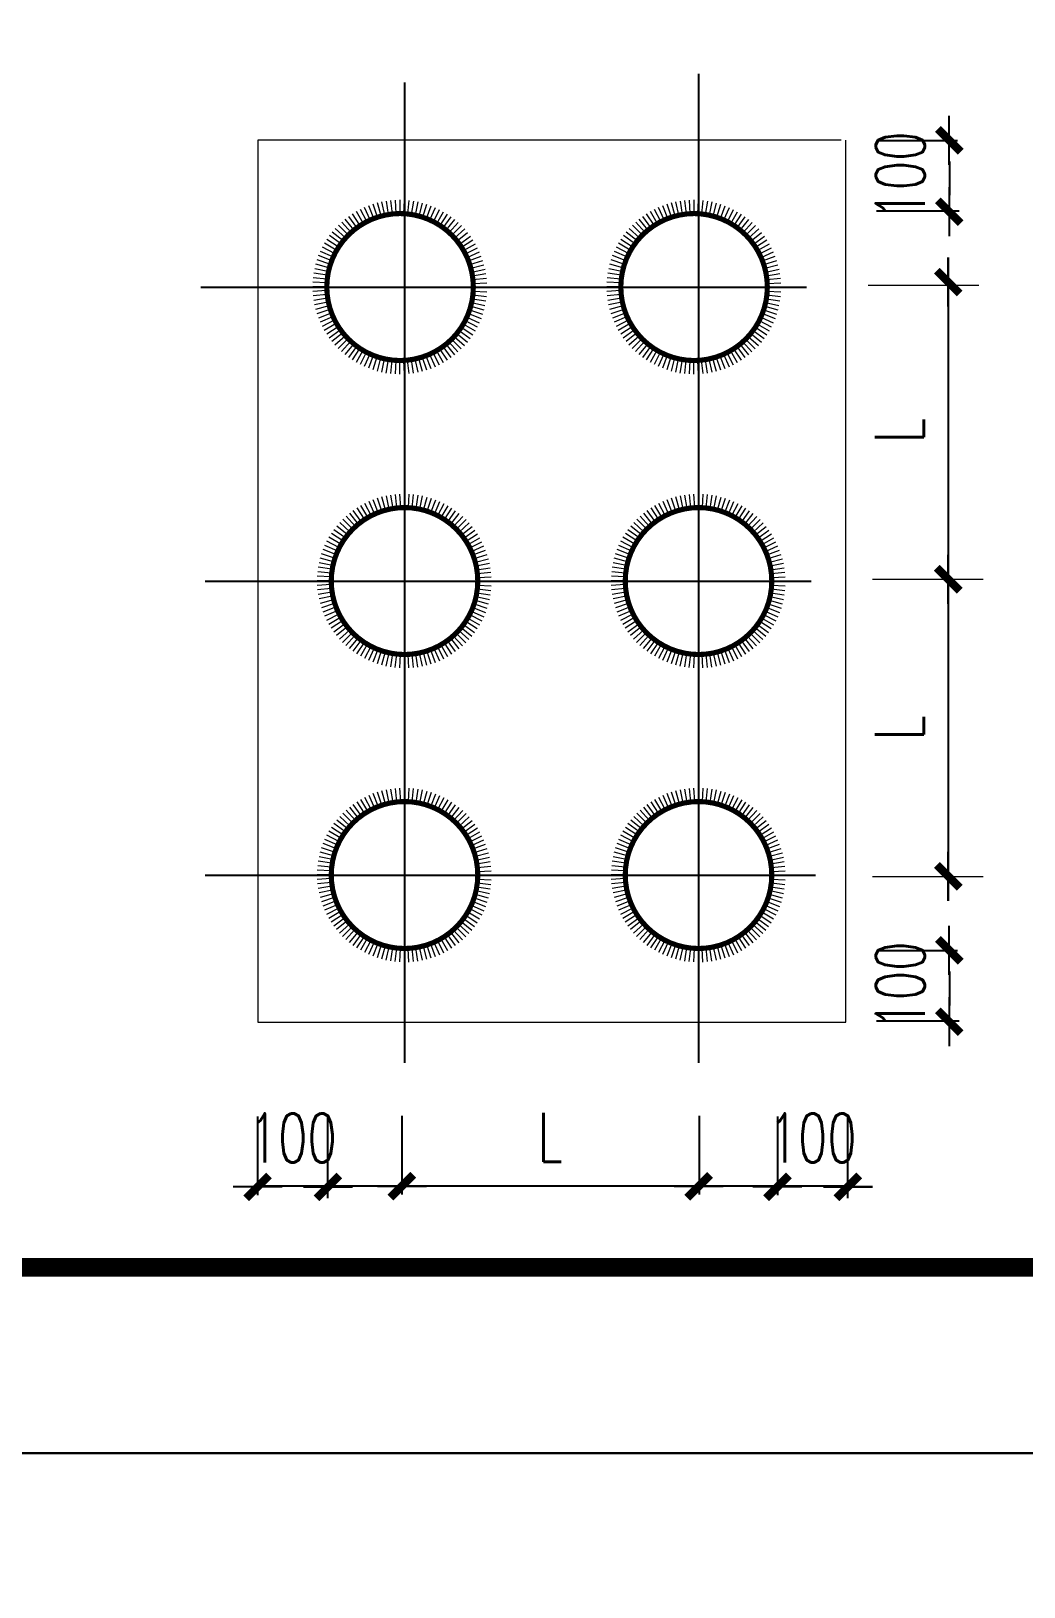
# Model space of a CAD drawing. Extents: x 3002737 to 4077523, y -995787 to -7267.
# Drawn here: x 3070019 to 3075367, y -758908 to -750526 of the extents above; entities that cross this region are included whole.
import ezdxf
from ezdxf.xclip import XClip

# ---------------------------------------------------------------- set-up
doc = ezdxf.new("R2010")
doc.units = 0
doc.header["$LTSCALE"] = 1000
doc.header["$MEASUREMENT"] = 0
doc.header["$XCLIPFRAME"] = 2
doc.linetypes.add('CENTER', pattern=[50.8, 31.75, -6.35, 6.35, -6.35])
doc.linetypes.add('DOTE', pattern=[2.42, 2, -0.2, 0.02, -0.2])
doc.layers.get('0').update_dxf_attribs({"linetype": 'CONTINUOUS'})
doc.layers.get('Defpoints').update_dxf_attribs({"linetype": 'CONTINUOUS'})
for name, color, linetype in [('!!电气', 1, 'CONTINUOUS'), ('人防尺寸', 8, 'CONTINUOUS'), ('照明平面导线层', 3, 'CONTINUOUS'), ('照明平面设备层', 2, 'CONTINUOUS')]:
    doc.layers.add(name, color=color, linetype=linetype)
for name, color, linetype, lineweight in [('DOTE', 19, 'DOTE', 9), ('PUB_TEXT', 7, 'CONTINUOUS', 20), ('图框', 147, 'CONTINUOUS', 20)]:
    doc.layers.add(name, color=color, linetype=linetype, lineweight=lineweight)
doc.layers.add('yichutu', color=7, linetype='CONTINUOUS', true_color=0xffffff, plot=False)
doc.styles.add('DIM_FONT', font='SIMPLEX', dxfattribs={"width": 0.7, "bigfont": 'GBCBIG'})

# ---------------------------------------------------------------- blocks, each defined once
blk = doc.blocks.new('A$C74D73064')
at = {"layer": 'DOTE', "color": 252}
blk.add_line((130240, 54519.3), (130305, 8148.9), dxfattribs=at)
blk = doc.blocks.new('A$C1984283D')
ref = blk.add_blockref('A$C74D73064', (-94910.6, 6891))
XClip(ref).set_block_clipping_path([(104713.0339338902, 10073.5896271096), (158713.0208014316, 29573.5896259328)])
blk = doc.blocks.new('_DIMX')
blk.add_line((-150, 0), (150, 0))
at = {"const_width": 50}
blk.add_lwpolyline([(-70, -70), (70, 70)], dxfattribs=at)

msp = doc.modelspace()

# ---------------------------------------------------------------- linework, layer by layer
at = {"color": 0, "linetype": 'ByBlock'}
for p, q in [((3074960, -751879.3), (3074960, -753478)), ((3074960, -753480.1), (3074960, -755078.8)), ((3072015.3, -756749.3), (3071225.1, -756749.3)), ((3073614.4, -756749.3), (3072017.1, -756749.3)), ((3074407.1, -756749.3), (3073616.1, -756749.3))]:
    msp.add_line(p, q, dxfattribs=at)
at = {"layer": 'Defpoints', "color": 0, "linetype": 'ByBlock'}
for p in [(3074960, -751878.4), (3075022.8, -751878.4), (3075022.8, -751878.4), (3074960, -753478.9), (3075022.8, -753478.9), (3075022.8, -753479.2), (3074960, -755079.7), (3075022.8, -755079.7), (3075022.8, -755079.7), (3071221.2, -756749.3), (3071238.9, -756685.8), (3071238.9, -756752.7), (3072016.2, -756682.4), (3072016.2, -756682.4), (3072016.2, -756749.3), (3073615.2, -756682.4), (3073615.2, -756682.4), (3073615.2, -756749.3), (3074022, -756749.3), (3074039.8, -756685.8), (3074039.8, -756752.7)]:
    msp.add_point(p, dxfattribs=at)
at = {"layer": 'PUB_TEXT', "color": 7}
for p, q in [((3074383.7, -751114.6), (3071240, -751114.6)), ((3071240, -751114.6), (3071240, -755864.6)), ((3074407.7, -755864.6), (3074407.7, -751114.6)), ((3071864.6, -751534.9), (3071838.4, -751466.6)), ((3071884.2, -751528), (3071861.6, -751458.5)), ((3071904.1, -751522.2), (3071885.2, -751451.6)), ((3071924.3, -751517.4), (3071909.1, -751445.9)), ((3071944.6, -751513.7), (3071933.2, -751441.5)), ((3071965.2, -751511.1), (3071957.6, -751438.4)), ((3071985.9, -751509.5), (3071982.1, -751436.5)), ((3072006.6, -751509.1), (3072006.6, -751436)), ((3072027.3, -751509.7), (3072031.2, -751436.7)), ((3072048, -751511.4), (3072055.6, -751438.7)), ((3072068.5, -751514.1), (3072080, -751441.9)), ((3072088.9, -751518), (3072104.1, -751446.5)), ((3072109, -751522.9), (3072128, -751452.3)), ((3072128.9, -751528.8), (3072151.5, -751459.3)), ((3072148.4, -751535.8), (3072174.6, -751467.6)), ((3073448.5, -751534.9), (3073422.3, -751466.6)), ((3073468, -751528), (3073445.4, -751458.5)), ((3073487.9, -751522.2), (3073469, -751451.6)), ((3073508.1, -751517.4), (3073492.9, -751445.9)), ((3073528.5, -751513.7), (3073517.1, -751441.5)), ((3073549, -751511.1), (3073541.4, -751438.4)), ((3073569.7, -751509.5), (3073565.9, -751436.5)), ((3073590.4, -751509.1), (3073590.4, -751436)), ((3073611.2, -751509.7), (3073615, -751436.7)), ((3073631.8, -751511.4), (3073639.5, -751438.7)), ((3073652.4, -751514.1), (3073663.8, -751441.9)), ((3073672.7, -751518), (3073687.9, -751446.5)), ((3073692.9, -751522.9), (3073711.8, -751452.3)), ((3073712.7, -751528.8), (3073735.3, -751459.3)), ((3073732.3, -751535.8), (3073758.4, -751467.6)), ((3071741.3, -751609.9), (3071692.4, -751555.5)), ((3071757.1, -751596.5), (3071711.1, -751539.7)), ((3071773.6, -751583.9), (3071730.7, -751524.8)), ((3071790.7, -751572.2), (3071750.9, -751510.9)), ((3071808.4, -751561.4), (3071771.9, -751498.1)), ((3071826.7, -751551.6), (3071793.5, -751486.5)), ((3071845.4, -751542.7), (3071815.7, -751476)), ((3072167.5, -751543.8), (3072197.3, -751477)), ((3072186.2, -751552.8), (3072219.4, -751487.7)), ((3072204.4, -751562.8), (3072241, -751499.5)), ((3072222, -751573.7), (3072261.9, -751512.3)), ((3072239.1, -751585.4), (3072282.1, -751526.3)), ((3072255.5, -751598.1), (3072301.5, -751541.3)), ((3072271.2, -751611.6), (3072320.1, -751557.3)), ((3073325.2, -751609.9), (3073276.2, -751555.6)), ((3073341, -751596.5), (3073295, -751539.7)), ((3073357.5, -751583.9), (3073314.5, -751524.8)), ((3073374.6, -751572.2), (3073334.8, -751510.9)), ((3073392.3, -751561.4), (3073355.7, -751498.1)), ((3073410.5, -751551.6), (3073377.4, -751486.5)), ((3073429.3, -751542.7), (3073399.5, -751476)), ((3073751.4, -751543.8), (3073781.1, -751477)), ((3073770.1, -751552.8), (3073803.2, -751487.7)), ((3073788.2, -751562.8), (3073824.8, -751499.5)), ((3073805.9, -751573.7), (3073845.7, -751512.4)), ((3073822.9, -751585.5), (3073865.9, -751526.3)), ((3073839.3, -751598.1), (3073885.3, -751541.3)), ((3073855, -751611.6), (3073904, -751557.3)), ((3071685.7, -751671.2), (3071626.6, -751628.2)), ((3071698.4, -751654.8), (3071641.6, -751608.8)), ((3071711.9, -751639.1), (3071657.6, -751590.2)), ((3071726.2, -751624.1), (3071674.5, -751572.4)), ((3072286.2, -751626), (3072337.9, -751574.3)), ((3072300.4, -751641), (3072354.7, -751592.1)), ((3072313.8, -751656.9), (3072370.6, -751610.9)), ((3072326.4, -751673.3), (3072385.5, -751630.4)), ((3073269.6, -751671.2), (3073210.4, -751628.2)), ((3073282.2, -751654.8), (3073225.4, -751608.8)), ((3073295.8, -751639.1), (3073241.4, -751590.2)), ((3073310.1, -751624.1), (3073258.4, -751572.4)), ((3073870, -751626), (3073921.7, -751574.3)), ((3073884.3, -751641), (3073938.6, -751592.1)), ((3073897.7, -751656.9), (3073954.5, -751610.9)), ((3073910.2, -751673.3), (3073969.4, -751630.4)), ((3071644.1, -751742.7), (3071577.3, -751713)), ((3071653.1, -751724.1), (3071588, -751690.9)), ((3071663, -751705.9), (3071599.7, -751669.3)), ((3071673.9, -751688.2), (3071612.6, -751648.4)), ((3072338.1, -751690.5), (3072399.4, -751650.7)), ((3072348.9, -751708.2), (3072412.2, -751671.6)), ((3072358.7, -751726.4), (3072423.8, -751693.2)), ((3072367.5, -751745.2), (3072434.3, -751715.4)), ((3073227.9, -751742.7), (3073161.2, -751713)), ((3073236.9, -751724.1), (3073171.8, -751690.9)), ((3073246.9, -751705.9), (3073183.6, -751669.3)), ((3073257.8, -751688.2), (3073196.5, -751648.4)), ((3073921.9, -751690.5), (3073983.2, -751650.7)), ((3073932.7, -751708.2), (3073996, -751671.6)), ((3073942.5, -751726.4), (3074007.6, -751693.2)), ((3073951.4, -751745.2), (3074018.2, -751715.4)), ((3071618.3, -751821.4), (3071546.8, -751806.2)), ((3071623.2, -751801.2), (3071552.6, -751782.3)), ((3071629.1, -751781.4), (3071559.6, -751758.8)), ((3071636.1, -751761.9), (3071567.9, -751735.7)), ((3072375.4, -751764.3), (3072443.7, -751738.2)), ((3072382.3, -751783.9), (3072451.8, -751761.3)), ((3072388.1, -751803.8), (3072458.7, -751784.9)), ((3072392.9, -751824), (3072464.4, -751808.8)), ((3073202.1, -751821.4), (3073130.6, -751806.2)), ((3073207, -751801.2), (3073136.4, -751782.3)), ((3073212.9, -751781.4), (3073143.4, -751758.8)), ((3073219.9, -751761.9), (3073151.7, -751735.7)), ((3073959.3, -751764.3), (3074027.5, -751738.2)), ((3073966.1, -751783.9), (3074035.6, -751761.3)), ((3073971.9, -751803.8), (3074042.5, -751784.9)), ((3073976.7, -751824), (3074048.2, -751808.8)), ((3071609.9, -751883), (3071536.9, -751879.1)), ((3071611.6, -751862.3), (3071538.9, -751854.7)), ((3071614.4, -751841.8), (3071542.2, -751830.3)), ((3072396.6, -751844.4), (3072468.8, -751832.9)), ((3072399.2, -751864.9), (3072471.9, -751857.3)), ((3072400.8, -751885.6), (3072473.8, -751881.8)), ((3073193.8, -751883), (3073120.8, -751879.1)), ((3073195.5, -751862.3), (3073122.8, -751854.7)), ((3073198.2, -751841.8), (3073126, -751830.3)), ((3073980.4, -751844.4), (3074052.6, -751832.9)), ((3073983, -751864.9), (3074055.7, -751857.3)), ((3073984.6, -751885.6), (3074057.6, -751881.8)), ((3071609.3, -751903.7), (3071536.2, -751903.7)), ((3071609.8, -751924.4), (3071536.8, -751928.2)), ((3071611.4, -751945.1), (3071538.7, -751952.7)), ((3071614, -751965.6), (3071541.8, -751977.1)), ((3072396.2, -751968.3), (3072468.3, -751979.7)), ((3072398.9, -751947.7), (3072471.6, -751955.4)), ((3072400.6, -751927.1), (3072473.6, -751930.9)), ((3072401.2, -751906.3), (3072474.3, -751906.3)), ((3073193.2, -751903.7), (3073120.1, -751903.7)), ((3073193.6, -751924.4), (3073120.6, -751928.2)), ((3073195.2, -751945.1), (3073122.5, -751952.7)), ((3073197.8, -751965.6), (3073125.6, -751977.1)), ((3073980, -751968.3), (3074052.2, -751979.7)), ((3073982.8, -751947.7), (3074055.5, -751955.4)), ((3073984.5, -751927.1), (3074057.5, -751930.9)), ((3073985.1, -751906.3), (3074058.2, -751906.3)), ((3074527.7, -751895.2), (3075124.5, -751895.2)), ((3074527.7, -751895.2), (3075124.5, -751895.2)), ((3071617.7, -751986), (3071546.2, -752001.2)), ((3071622.5, -752006.2), (3071551.9, -752025.1)), ((3071628.3, -752026.1), (3071558.8, -752048.7)), ((3071635.1, -752045.7), (3071566.9, -752071.9)), ((3072374.5, -752048.1), (3072442.7, -752074.3)), ((3072381.4, -752028.6), (3072451, -752051.2)), ((3072387.4, -752008.8), (3072458, -752027.7)), ((3072392.3, -751988.6), (3072463.8, -752003.8)), ((3073201.5, -751986), (3073130, -752001.2)), ((3073206.3, -752006.2), (3073135.7, -752025.1)), ((3073212.1, -752026.1), (3073142.6, -752048.7)), ((3073219, -752045.7), (3073150.7, -752071.9)), ((3073958.3, -752048.1), (3074026.5, -752074.3)), ((3073965.3, -752028.6), (3074034.8, -752051.2)), ((3073971.2, -752008.8), (3074041.8, -752027.7)), ((3073976.1, -751988.6), (3074047.6, -752003.8)), ((3071643, -752064.8), (3071576.2, -752094.6)), ((3071651.9, -752083.6), (3071586.8, -752116.8)), ((3071661.7, -752101.8), (3071598.4, -752138.4)), ((3071672.5, -752119.6), (3071611.2, -752159.4)), ((3071684.2, -752136.7), (3071625, -752179.6)), ((3072324.8, -752138.8), (3072384, -752181.8)), ((3072336.6, -752121.8), (3072397.9, -752161.6)), ((3072347.5, -752104.1), (3072410.8, -752140.7)), ((3072357.5, -752085.9), (3072422.6, -752119.1)), ((3072366.5, -752067.3), (3072433.2, -752097)), ((3073226.9, -752064.8), (3073160.1, -752094.6)), ((3073235.7, -752083.6), (3073170.6, -752116.8)), ((3073245.5, -752101.8), (3073182.2, -752138.4)), ((3073256.3, -752119.6), (3073195, -752159.4)), ((3073268, -752136.7), (3073208.9, -752179.6)), ((3073908.7, -752138.8), (3073967.8, -752181.8)), ((3073920.5, -752121.8), (3073981.8, -752161.6)), ((3073931.4, -752104.1), (3073994.7, -752140.7)), ((3073941.3, -752085.9), (3074006.4, -752119.1)), ((3073950.3, -752067.3), (3074017.1, -752097)), ((3071696.7, -752153.2), (3071639.9, -752199.2)), ((3071710.1, -752169), (3071655.8, -752217.9)), ((3071724.4, -752184.1), (3071672.7, -752235.7)), ((3071739.4, -752198.4), (3071690.4, -752252.7)), ((3071755.1, -752211.9), (3071709.1, -752268.7)), ((3071771.5, -752224.6), (3071728.5, -752283.7)), ((3072236.9, -752226.1), (3072279.9, -752285.3)), ((3072253.4, -752213.6), (3072299.4, -752270.4)), ((3072269.2, -752200.1), (3072318.2, -752254.5)), ((3072284.3, -752185.9), (3072336, -752237.6)), ((3072298.6, -752170.9), (3072353, -752219.8)), ((3072312.2, -752155.2), (3072369, -752201.2)), ((3073280.6, -752153.2), (3073223.8, -752199.2)), ((3073294, -752169), (3073239.7, -752217.9)), ((3073308.2, -752184.1), (3073256.5, -752235.7)), ((3073323.2, -752198.4), (3073274.3, -752252.7)), ((3073338.9, -752211.9), (3073292.9, -752268.7)), ((3073355.3, -752224.6), (3073312.3, -752283.7)), ((3073820.8, -752226.1), (3073863.7, -752285.3)), ((3073837.3, -752213.6), (3073883.3, -752270.4)), ((3073853.1, -752200.1), (3073902, -752254.5)), ((3073868.2, -752185.9), (3073919.9, -752237.6)), ((3073882.5, -752170.9), (3073936.8, -752219.8)), ((3073896, -752155.2), (3073952.8, -752201.2)), ((3071788.5, -752236.4), (3071748.7, -752297.7)), ((3071806.2, -752247.3), (3071769.6, -752310.6)), ((3071824.3, -752257.2), (3071791.2, -752322.3)), ((3071843, -752266.2), (3071813.3, -752333)), ((3071862.1, -752274.2), (3071836, -752342.4)), ((3071881.7, -752281.2), (3071859.1, -752350.7)), ((3071901.5, -752287.1), (3071882.6, -752357.7)), ((3071921.7, -752292), (3071906.5, -752363.5)), ((3071942, -752295.9), (3071930.6, -752368.1)), ((3071962.6, -752298.7), (3071954.9, -752371.4)), ((3071983.2, -752300.4), (3071979.4, -752373.3)), ((3072004, -752301), (3072004, -752374.1)), ((3072024.7, -752300.5), (3072028.5, -752373.5)), ((3072045.4, -752298.9), (3072053, -752371.6)), ((3072065.9, -752296.3), (3072077.3, -752368.5)), ((3072086.3, -752292.6), (3072101.5, -752364.1)), ((3072106.5, -752287.8), (3072125.4, -752358.4)), ((3072126.4, -752282), (3072149, -752351.5)), ((3072145.9, -752275.1), (3072172.1, -752343.4)), ((3072165.1, -752267.3), (3072194.9, -752334)), ((3072183.9, -752258.4), (3072217, -752323.5)), ((3072202.1, -752248.6), (3072238.7, -752311.9)), ((3072219.8, -752237.8), (3072259.6, -752299.1)), ((3073372.4, -752236.4), (3073332.5, -752297.7)), ((3073390, -752247.3), (3073353.4, -752310.6)), ((3073408.2, -752257.2), (3073375, -752322.3)), ((3073426.9, -752266.2), (3073397.1, -752333)), ((3073446, -752274.2), (3073419.8, -752342.4)), ((3073465.5, -752281.2), (3073442.9, -752350.7)), ((3073485.4, -752287.1), (3073466.4, -752357.7)), ((3073505.5, -752292), (3073490.3, -752363.5)), ((3073525.9, -752295.9), (3073514.4, -752368.1)), ((3073546.4, -752298.7), (3073538.8, -752371.4)), ((3073567.1, -752300.4), (3073563.2, -752373.3)), ((3073587.8, -752301), (3073587.8, -752374.1)), ((3073608.5, -752300.5), (3073612.3, -752373.5)), ((3073629.2, -752298.9), (3073636.8, -752371.6)), ((3073649.8, -752296.3), (3073661.2, -752368.5)), ((3073670.1, -752292.6), (3073685.3, -752364.1)), ((3073690.3, -752287.8), (3073709.2, -752358.4)), ((3073710.2, -752282), (3073732.8, -752351.5)), ((3073729.8, -752275.1), (3073756, -752343.4)), ((3073749, -752267.3), (3073778.7, -752334)), ((3073767.7, -752258.4), (3073800.9, -752323.5)), ((3073785.9, -752248.6), (3073822.5, -752311.9)), ((3073803.7, -752237.8), (3073843.5, -752299.1)), ((3071869.4, -753126.6), (3071839.7, -753059.8)), ((3071888.6, -753118.7), (3071862.4, -753050.5)), ((3071908.2, -753111.9), (3071885.6, -753042.3)), ((3071928.1, -753106), (3071909.1, -753035.4)), ((3071948.2, -753101.3), (3071933, -753029.8)), ((3071968.6, -753097.6), (3071957.2, -753025.4)), ((3071989.2, -753094.9), (3071981.5, -753022.2)), ((3072009.9, -753093.4), (3072006, -753020.4)), ((3072030.6, -753092.9), (3072030.6, -753019.8)), ((3072051.3, -753093.5), (3072055.1, -753020.5)), ((3072072, -753095.2), (3072079.6, -753022.5)), ((3072092.5, -753098), (3072103.9, -753025.8)), ((3072112.9, -753101.8), (3072128.1, -753030.3)), ((3072133, -753106.7), (3072151.9, -753036.1)), ((3072152.9, -753112.7), (3072175.5, -753043.2)), ((3072172.4, -753119.7), (3072198.6, -753051.4)), ((3072191.5, -753127.7), (3072221.2, -753060.9)), ((3073453.3, -753126.6), (3073423.5, -753059.8)), ((3073472.4, -753118.7), (3073446.2, -753050.5)), ((3073492, -753111.9), (3073469.4, -753042.3)), ((3073511.9, -753106), (3073493, -753035.4)), ((3073532.1, -753101.3), (3073516.9, -753029.8)), ((3073552.5, -753097.6), (3073541, -753025.4)), ((3073573, -753094.9), (3073565.4, -753022.2)), ((3073593.7, -753093.4), (3073589.9, -753020.4)), ((3073614.4, -753092.9), (3073614.4, -753019.8)), ((3073635.1, -753093.5), (3073639, -753020.5)), ((3073655.8, -753095.2), (3073663.4, -753022.5)), ((3073676.3, -753098), (3073687.8, -753025.8)), ((3073696.7, -753101.8), (3073711.9, -753030.3)), ((3073716.9, -753106.7), (3073735.8, -753036.1)), ((3073736.7, -753112.7), (3073759.3, -753043.2)), ((3073756.2, -753119.7), (3073782.4, -753051.4)), ((3073775.4, -753127.7), (3073805.1, -753060.9)), ((3071765.3, -753193.7), (3071716.4, -753139.4)), ((3071781.1, -753180.3), (3071735.1, -753123.5)), ((3071797.6, -753167.7), (3071754.6, -753108.6)), ((3071814.7, -753156), (3071774.9, -753094.7)), ((3071832.4, -753145.3), (3071795.9, -753082)), ((3071850.7, -753135.4), (3071817.5, -753070.3)), ((3072210.2, -753136.6), (3072243.4, -753071.5)), ((3072228.4, -753146.6), (3072264.9, -753083.3)), ((3072246, -753157.5), (3072285.8, -753096.2)), ((3072263.1, -753169.3), (3072306, -753110.2)), ((3072279.5, -753182), (3072325.5, -753125.2)), ((3072295.2, -753195.5), (3072344.1, -753141.2)), ((3073349.1, -753193.7), (3073300.2, -753139.4)), ((3073364.9, -753180.3), (3073318.9, -753123.5)), ((3073381.4, -753167.7), (3073338.5, -753108.6)), ((3073398.6, -753156), (3073358.7, -753094.7)), ((3073416.3, -753145.3), (3073379.7, -753082)), ((3073434.5, -753135.4), (3073401.3, -753070.3)), ((3073794, -753136.6), (3073827.2, -753071.5)), ((3073812.2, -753146.6), (3073848.8, -753083.3)), ((3073829.9, -753157.5), (3073869.7, -753096.2)), ((3073846.9, -753169.3), (3073889.9, -753110.2)), ((3073863.3, -753182), (3073909.3, -753125.2)), ((3073879, -753195.5), (3073927.9, -753141.2)), ((3071697.9, -753272.1), (3071636.6, -753232.3)), ((3071709.7, -753255), (3071650.6, -753212.1)), ((3071722.4, -753238.6), (3071665.6, -753192.6)), ((3071735.9, -753222.9), (3071681.6, -753174)), ((3071750.2, -753207.9), (3071698.5, -753156.2)), ((3072310.2, -753209.8), (3072361.9, -753158.1)), ((3072324.4, -753224.9), (3072378.7, -753176)), ((3072337.8, -753240.7), (3072394.6, -753194.7)), ((3072350.4, -753257.2), (3072409.5, -753214.2)), ((3073281.7, -753272.1), (3073220.4, -753232.3)), ((3073293.5, -753255), (3073234.4, -753212.1)), ((3073306.2, -753238.6), (3073249.4, -753192.6)), ((3073319.7, -753222.9), (3073265.4, -753174)), ((3073334, -753207.9), (3073282.4, -753156.2)), ((3073894, -753209.8), (3073945.7, -753158.1)), ((3073908.2, -753224.9), (3073962.6, -753176)), ((3073921.6, -753240.7), (3073978.4, -753194.7)), ((3073934.2, -753257.2), (3073993.3, -753214.2)), ((3071668.1, -753326.6), (3071601.3, -753296.9)), ((3071677.1, -753307.9), (3071611.9, -753274.7)), ((3071687, -753289.7), (3071623.7, -753253.2)), ((3072362.1, -753274.3), (3072423.4, -753234.5)), ((3072372.8, -753292), (3072436.1, -753255.5)), ((3072382.7, -753310.3), (3072447.8, -753277.1)), ((3072391.5, -753329), (3072458.3, -753299.3)), ((3073251.9, -753326.6), (3073185.1, -753296.9)), ((3073260.9, -753307.9), (3073195.8, -753274.7)), ((3073270.8, -753289.7), (3073207.5, -753253.2)), ((3073945.9, -753274.3), (3074007.2, -753234.5)), ((3073956.7, -753292), (3074020, -753255.5)), ((3073966.5, -753310.3), (3074031.6, -753277.1)), ((3073975.4, -753329), (3074042.1, -753299.3)), ((3071642.2, -753405.2), (3071570.7, -753390)), ((3071647.1, -753385.1), (3071576.5, -753366.2)), ((3071653.1, -753365.2), (3071583.6, -753342.6)), ((3071660.1, -753345.7), (3071591.8, -753319.5)), ((3072399.4, -753348.2), (3072467.6, -753322)), ((3072406.2, -753367.7), (3072475.8, -753345.2)), ((3072412.1, -753387.6), (3072482.7, -753368.7)), ((3072416.8, -753407.8), (3072488.3, -753392.6)), ((3073226.1, -753405.2), (3073154.6, -753390)), ((3073231, -753385.1), (3073160.4, -753366.2)), ((3073236.9, -753365.2), (3073167.4, -753342.6)), ((3073243.9, -753345.7), (3073175.7, -753319.5)), ((3073983.2, -753348.2), (3074051.5, -753322)), ((3073990.1, -753367.7), (3074059.6, -753345.2)), ((3073995.9, -753387.6), (3074066.5, -753368.7)), ((3074000.7, -753407.8), (3074072.2, -753392.6)), ((3071633.9, -753466.8), (3071560.9, -753463)), ((3071635.6, -753446.1), (3071562.9, -753438.5)), ((3071638.4, -753425.6), (3071566.2, -753414.2)), ((3072420.5, -753428.2), (3072492.7, -753416.8)), ((3072423.2, -753448.8), (3072495.9, -753441.1)), ((3072424.7, -753469.4), (3072497.7, -753465.6)), ((3073217.7, -753466.8), (3073144.8, -753463)), ((3073219.4, -753446.1), (3073146.8, -753438.5)), ((3073222.2, -753425.6), (3073150, -753414.2)), ((3074004.4, -753428.2), (3074076.6, -753416.8)), ((3074007, -753448.8), (3074079.7, -753441.1)), ((3074008.6, -753469.4), (3074081.6, -753465.6)), ((3074551.7, -753479.1), (3075148.5, -753479.1)), ((3074551.7, -753479.1), (3075148.5, -753479.1)), ((3071633.3, -753487.5), (3071560.2, -753487.5)), ((3071633.8, -753508.2), (3071560.8, -753512.1)), ((3071635.3, -753528.9), (3071562.6, -753536.6)), ((3071638, -753549.5), (3071565.8, -753560.9)), ((3072420.1, -753552.1), (3072492.3, -753563.5)), ((3072422.9, -753531.6), (3072495.6, -753539.2)), ((3072424.6, -753510.9), (3072497.6, -753514.7)), ((3072425.2, -753490.2), (3072498.3, -753490.2)), ((3073217.1, -753487.5), (3073144, -753487.5)), ((3073217.6, -753508.2), (3073144.6, -753512.1)), ((3073219.2, -753528.9), (3073146.5, -753536.6)), ((3073221.8, -753549.5), (3073149.6, -753560.9)), ((3074004, -753552.1), (3074076.2, -753563.5)), ((3074006.7, -753531.6), (3074079.4, -753539.2)), ((3074008.4, -753510.9), (3074081.4, -753514.7)), ((3074009.1, -753490.2), (3074082.1, -753490.2)), ((3071641.7, -753569.9), (3071570.2, -753585.1)), ((3071646.4, -753590), (3071575.8, -753609)), ((3071652.3, -753609.9), (3071582.8, -753632.5)), ((3071659.1, -753629.5), (3071590.9, -753655.7)), ((3071667, -753648.7), (3071600.2, -753678.4)), ((3072390.4, -753651.1), (3072457.2, -753680.8)), ((3072398.4, -753632), (3072466.7, -753658.2)), ((3072405.4, -753612.5), (3072474.9, -753635)), ((3072411.4, -753592.6), (3072482, -753611.5)), ((3072416.3, -753572.5), (3072487.8, -753587.7)), ((3073225.5, -753569.9), (3073154, -753585.1)), ((3073230.3, -753590), (3073159.7, -753609)), ((3073236.1, -753609.9), (3073166.6, -753632.5)), ((3073243, -753629.5), (3073174.7, -753655.7)), ((3073250.8, -753648.7), (3073184.1, -753678.4)), ((3073974.3, -753651.1), (3074041.1, -753680.8)), ((3073982.3, -753632), (3074050.5, -753658.2)), ((3073989.3, -753612.5), (3074058.8, -753635)), ((3073995.2, -753592.6), (3074065.8, -753611.5)), ((3074000.1, -753572.5), (3074071.6, -753587.7)), ((3071675.9, -753667.4), (3071610.7, -753700.6)), ((3071685.7, -753685.7), (3071622.4, -753722.2)), ((3071696.5, -753703.4), (3071635.2, -753743.2)), ((3071708.1, -753720.5), (3071649, -753763.5)), ((3071720.7, -753737), (3071663.9, -753783)), ((3072348.8, -753722.7), (3072407.9, -753765.6)), ((3072360.6, -753705.6), (3072421.9, -753745.4)), ((3072371.5, -753688), (3072434.8, -753724.5)), ((3072381.5, -753669.8), (3072446.6, -753703)), ((3073259.7, -753667.4), (3073194.6, -753700.6)), ((3073269.5, -753685.7), (3073206.2, -753722.2)), ((3073280.3, -753703.4), (3073219, -753743.2)), ((3073292, -753720.5), (3073232.8, -753763.5)), ((3073304.5, -753737), (3073247.7, -753783)), ((3073932.7, -753722.7), (3073991.8, -753765.6)), ((3073944.4, -753705.6), (3074005.8, -753745.4)), ((3073955.3, -753688), (3074018.6, -753724.5)), ((3073965.3, -753669.8), (3074030.4, -753703)), ((3071734.1, -753752.8), (3071679.8, -753801.7)), ((3071748.3, -753767.9), (3071696.7, -753819.6)), ((3071763.3, -753782.2), (3071714.4, -753836.5)), ((3071779, -753795.7), (3071733, -753852.5)), ((3071795.4, -753808.4), (3071752.5, -753867.5)), ((3071812.5, -753820.2), (3071772.7, -753881.5)), ((3072260.9, -753810), (3072303.9, -753869.1)), ((3072277.4, -753797.4), (3072323.4, -753854.2)), ((3072293.2, -753784), (3072342.1, -753838.3)), ((3072308.3, -753769.8), (3072360, -753821.4)), ((3072322.6, -753754.8), (3072376.9, -753803.7)), ((3072336.1, -753739.1), (3072392.9, -753785.1)), ((3073318, -753752.8), (3073263.6, -753801.7)), ((3073332.2, -753767.9), (3073280.5, -753819.6)), ((3073347.2, -753782.2), (3073298.3, -753836.5)), ((3073362.9, -753795.7), (3073316.9, -753852.5)), ((3073379.3, -753808.4), (3073336.3, -753867.5)), ((3073396.3, -753820.2), (3073356.5, -753881.5)), ((3073844.8, -753810), (3073887.7, -753869.1)), ((3073861.2, -753797.4), (3073907.2, -753854.2)), ((3073877.1, -753784), (3073926, -753838.3)), ((3073892.1, -753769.8), (3073943.8, -753821.5)), ((3073906.5, -753754.8), (3073960.8, -753803.7)), ((3073920, -753739.1), (3073976.8, -753785.1)), ((3071830.1, -753831.1), (3071793.6, -753894.4)), ((3071848.3, -753841), (3071815.1, -753906.2)), ((3071867, -753850), (3071837.3, -753916.8)), ((3071886.1, -753858), (3071859.9, -753926.3)), ((3071905.6, -753865), (3071883.1, -753934.5)), ((3071925.5, -753871), (3071906.6, -753941.6)), ((3071945.6, -753875.9), (3071930.4, -753947.4)), ((3071966, -753879.7), (3071954.6, -753951.9)), ((3071986.6, -753882.5), (3071978.9, -753955.2)), ((3072007.2, -753884.2), (3072003.4, -753957.2)), ((3072027.9, -753884.8), (3072027.9, -753957.9)), ((3072048.7, -753884.3), (3072052.5, -753957.3)), ((3072069.3, -753882.8), (3072077, -753955.5)), ((3072089.9, -753880.1), (3072101.3, -753952.3)), ((3072110.3, -753876.4), (3072125.5, -753947.9)), ((3072130.5, -753871.7), (3072149.4, -753942.3)), ((3072150.4, -753865.8), (3072172.9, -753935.3)), ((3072169.9, -753859), (3072196.1, -753927.2)), ((3072189.1, -753851.1), (3072218.8, -753917.9)), ((3072207.8, -753842.2), (3072241, -753907.4)), ((3072226.1, -753832.4), (3072262.6, -753895.7)), ((3072243.8, -753821.6), (3072283.6, -753882.9)), ((3073414, -753831.1), (3073377.4, -753894.4)), ((3073432.2, -753841), (3073399, -753906.2)), ((3073450.8, -753850), (3073421.1, -753916.8)), ((3073470, -753858), (3073443.8, -753926.3)), ((3073489.5, -753865), (3073466.9, -753934.5)), ((3073509.3, -753871), (3073490.4, -753941.6)), ((3073529.5, -753875.9), (3073514.3, -753947.4)), ((3073549.8, -753879.7), (3073538.4, -753951.9)), ((3073570.4, -753882.5), (3073562.7, -753955.2)), ((3073591, -753884.2), (3073587.2, -753957.2)), ((3073611.8, -753884.8), (3073611.8, -753957.9)), ((3073632.5, -753884.3), (3073636.3, -753957.3)), ((3073653.2, -753882.8), (3073660.8, -753955.5)), ((3073673.7, -753880.1), (3073685.2, -753952.3)), ((3073694.1, -753876.4), (3073709.3, -753947.9)), ((3073714.3, -753871.7), (3073733.2, -753942.3)), ((3073734.2, -753865.8), (3073756.8, -753935.3)), ((3073753.8, -753859), (3073780, -753927.2)), ((3073772.9, -753851.1), (3073802.7, -753917.9)), ((3073791.7, -753842.2), (3073824.9, -753907.4)), ((3073809.9, -753832.4), (3073846.5, -753895.7)), ((3073827.6, -753821.6), (3073867.4, -753882.9)), ((3071850.7, -754719.3), (3071817.5, -754654.2)), ((3071869.4, -754710.4), (3071839.7, -754643.6)), ((3071888.6, -754702.5), (3071862.4, -754634.3)), ((3071908.2, -754695.7), (3071885.6, -754626.2)), ((3071928.1, -754689.9), (3071909.1, -754619.3)), ((3071948.2, -754685.1), (3071933, -754613.6)), ((3071968.6, -754681.4), (3071957.2, -754609.2)), ((3071989.2, -754678.8), (3071981.5, -754606.1)), ((3072009.9, -754677.2), (3072006, -754604.2)), ((3072030.6, -754676.7), (3072030.6, -754603.6)), ((3072051.3, -754677.3), (3072055.1, -754604.3)), ((3072072, -754679), (3072079.6, -754606.3)), ((3072092.5, -754681.8), (3072103.9, -754609.6)), ((3072112.9, -754685.7), (3072128.1, -754614.2)), ((3072133, -754690.6), (3072151.9, -754620)), ((3072152.9, -754696.5), (3072175.5, -754627)), ((3072172.4, -754703.5), (3072198.6, -754635.3)), ((3072191.5, -754711.5), (3072221.2, -754644.7)), ((3072210.2, -754720.5), (3072243.4, -754655.4)), ((3073434.5, -754719.3), (3073401.3, -754654.2)), ((3073453.3, -754710.4), (3073423.5, -754643.6)), ((3073472.4, -754702.6), (3073446.2, -754634.3)), ((3073492, -754695.7), (3073469.4, -754626.2)), ((3073511.9, -754689.9), (3073493, -754619.3)), ((3073532.1, -754685.1), (3073516.9, -754613.6)), ((3073552.5, -754681.4), (3073541, -754609.2)), ((3073573, -754678.8), (3073565.4, -754606.1)), ((3073593.7, -754677.2), (3073589.9, -754604.2)), ((3073614.4, -754676.7), (3073614.4, -754603.6)), ((3073635.1, -754677.3), (3073639, -754604.3)), ((3073655.8, -754679), (3073663.4, -754606.3)), ((3073676.3, -754681.8), (3073687.8, -754609.6)), ((3073696.7, -754685.7), (3073711.9, -754614.2)), ((3073716.9, -754690.6), (3073735.8, -754620)), ((3073736.7, -754696.5), (3073759.3, -754627)), ((3073756.2, -754703.5), (3073782.4, -754635.3)), ((3073775.4, -754711.5), (3073805.1, -754644.7)), ((3073794, -754720.5), (3073827.2, -754655.4)), ((3071750.2, -754791.8), (3071698.5, -754740.1)), ((3071765.3, -754777.5), (3071716.4, -754723.2)), ((3071781.1, -754764.1), (3071735.1, -754707.3)), ((3071797.6, -754751.6), (3071754.6, -754692.4)), ((3071814.7, -754739.9), (3071774.9, -754678.6)), ((3071832.4, -754729.1), (3071795.9, -754665.8)), ((3072228.4, -754730.4), (3072264.9, -754667.1)), ((3072246, -754741.3), (3072285.8, -754680)), ((3072263.1, -754753.1), (3072306, -754694)), ((3072279.5, -754765.8), (3072325.5, -754709)), ((3072295.2, -754779.3), (3072344.1, -754725)), ((3072310.2, -754793.6), (3072361.9, -754741.9)), ((3073334, -754791.8), (3073282.4, -754740.1)), ((3073349.1, -754777.5), (3073300.2, -754723.2)), ((3073364.9, -754764.1), (3073318.9, -754707.3)), ((3073381.4, -754751.6), (3073338.5, -754692.4)), ((3073398.5, -754739.9), (3073358.7, -754678.6)), ((3073416.3, -754729.1), (3073379.7, -754665.8)), ((3073812.2, -754730.4), (3073848.8, -754667.1)), ((3073829.9, -754741.3), (3073869.7, -754680)), ((3073846.9, -754753.1), (3073889.9, -754694)), ((3073863.3, -754765.8), (3073909.3, -754709)), ((3073879, -754779.3), (3073927.9, -754725)), ((3073894, -754793.6), (3073945.7, -754741.9)), ((3071697.9, -754855.9), (3071636.6, -754816.1)), ((3071709.7, -754838.9), (3071650.6, -754795.9)), ((3071722.4, -754822.5), (3071665.6, -754776.5)), ((3071735.9, -754806.8), (3071681.6, -754757.8)), ((3072324.4, -754808.7), (3072378.7, -754759.8)), ((3072337.8, -754824.5), (3072394.6, -754778.5)), ((3072350.4, -754841), (3072409.5, -754798.1)), ((3072362.1, -754858.1), (3072423.4, -754818.3)), ((3073281.7, -754855.9), (3073220.4, -754816.1)), ((3073293.5, -754838.9), (3073234.4, -754795.9)), ((3073306.2, -754822.5), (3073249.4, -754776.5)), ((3073319.7, -754806.8), (3073265.4, -754757.8)), ((3073908.2, -754808.7), (3073962.6, -754759.8)), ((3073921.6, -754824.5), (3073978.4, -754778.5)), ((3073934.2, -754841), (3073993.3, -754798.1)), ((3073945.9, -754858.1), (3074007.2, -754818.3)), ((3071660.1, -754929.5), (3071591.8, -754903.4)), ((3071668.1, -754910.4), (3071601.3, -754880.7)), ((3071677.1, -754891.7), (3071611.9, -754858.6)), ((3071687, -754873.6), (3071623.7, -754837)), ((3072372.8, -754875.8), (3072436.1, -754839.3)), ((3072382.7, -754894.1), (3072447.8, -754860.9)), ((3072391.5, -754912.8), (3072458.3, -754883.1)), ((3072399.4, -754932), (3072467.6, -754905.8)), ((3073243.9, -754929.5), (3073175.7, -754903.4)), ((3073251.9, -754910.4), (3073185.1, -754880.7)), ((3073260.9, -754891.7), (3073195.8, -754858.6)), ((3073270.8, -754873.6), (3073207.5, -754837)), ((3073956.7, -754875.9), (3074020, -754839.3)), ((3073966.5, -754894.1), (3074031.6, -754860.9)), ((3073975.4, -754912.8), (3074042.1, -754883.1)), ((3073983.2, -754932), (3074051.5, -754905.8)), ((3071642.2, -754989.1), (3071570.7, -754973.9)), ((3071647.1, -754968.9), (3071576.5, -754950)), ((3071653.1, -754949.1), (3071583.6, -754926.5)), ((3072406.2, -754951.6), (3072475.8, -754929)), ((3072412.1, -754971.5), (3072482.7, -754952.6)), ((3072416.8, -754991.7), (3072488.3, -754976.5)), ((3073226.1, -754989.1), (3073154.6, -754973.9)), ((3073231, -754968.9), (3073160.4, -754950)), ((3073236.9, -754949.1), (3073167.4, -754926.5)), ((3073990.1, -754951.6), (3074059.6, -754929)), ((3073995.9, -754971.5), (3074066.5, -754952.6)), ((3074000.7, -754991.7), (3074072.2, -754976.5)), ((3071633.3, -755071.4), (3071560.2, -755071.4)), ((3071633.9, -755050.6), (3071560.9, -755046.8)), ((3071635.6, -755030), (3071562.9, -755022.3)), ((3071638.4, -755009.4), (3071566.2, -754998)), ((3072420.5, -755012), (3072492.7, -755000.6)), ((3072423.2, -755032.6), (3072495.9, -755025)), ((3072424.7, -755053.3), (3072497.7, -755049.5)), ((3072425.2, -755074), (3072498.3, -755074)), ((3073217.1, -755071.4), (3073144, -755071.4)), ((3073217.7, -755050.6), (3073144.8, -755046.8)), ((3073219.4, -755030), (3073146.7, -755022.3)), ((3073222.2, -755009.4), (3073150, -754998)), ((3074004.4, -755012), (3074076.6, -755000.6)), ((3074007, -755032.6), (3074079.7, -755025)), ((3074008.6, -755053.3), (3074081.6, -755049.5)), ((3074009, -755074), (3074082.1, -755074)), ((3071633.8, -755092.1), (3071560.8, -755095.9)), ((3071635.3, -755112.8), (3071562.6, -755120.4)), ((3071638, -755133.3), (3071565.8, -755144.7)), ((3071641.7, -755153.7), (3071570.2, -755168.9)), ((3072416.3, -755156.3), (3072487.8, -755171.5)), ((3072420.1, -755135.9), (3072492.3, -755147.4)), ((3072422.9, -755115.4), (3072495.6, -755123)), ((3072424.6, -755094.7), (3072497.6, -755098.6)), ((3073217.6, -755092.1), (3073144.6, -755095.9)), ((3073219.2, -755112.8), (3073146.5, -755120.4)), ((3073221.8, -755133.3), (3073149.6, -755144.8)), ((3073225.5, -755153.7), (3073154, -755168.9)), ((3074000.1, -755156.3), (3074071.6, -755171.5)), ((3074004, -755135.9), (3074076.2, -755147.4)), ((3074006.7, -755115.4), (3074079.4, -755123)), ((3074008.4, -755094.7), (3074081.4, -755098.6)), ((3074551.7, -755079.9), (3075148.5, -755079.9)), ((3071646.4, -755173.9), (3071575.8, -755192.8)), ((3071652.3, -755193.8), (3071582.8, -755216.4)), ((3071659.1, -755213.3), (3071590.9, -755239.5)), ((3071667, -755232.5), (3071600.2, -755262.3)), ((3072390.4, -755234.9), (3072457.2, -755264.7)), ((3072398.4, -755215.8), (3072466.7, -755242)), ((3072405.4, -755196.3), (3072474.9, -755218.9)), ((3072411.4, -755176.4), (3072482, -755195.4)), ((3073230.3, -755173.9), (3073159.7, -755192.8)), ((3073236.1, -755193.8), (3073166.6, -755216.4)), ((3073243, -755213.3), (3073174.7, -755239.5)), ((3073250.8, -755232.5), (3073184.1, -755262.3)), ((3073974.3, -755234.9), (3074041.1, -755264.7)), ((3073982.3, -755215.8), (3074050.5, -755242)), ((3073989.3, -755196.3), (3074058.8, -755218.9)), ((3073995.2, -755176.4), (3074065.8, -755195.4)), ((3071675.9, -755251.3), (3071610.7, -755284.4)), ((3071685.7, -755269.5), (3071622.4, -755306.1)), ((3071696.5, -755287.2), (3071635.2, -755327)), ((3071708.1, -755304.3), (3071649, -755347.3)), ((3071720.7, -755320.8), (3071663.9, -755366.8)), ((3072336.1, -755322.9), (3072392.9, -755368.9)), ((3072348.8, -755306.5), (3072407.9, -755349.5)), ((3072360.6, -755289.4), (3072421.9, -755329.3)), ((3072371.5, -755271.8), (3072434.8, -755308.4)), ((3072381.5, -755253.6), (3072446.6, -755286.8)), ((3073259.7, -755251.3), (3073194.6, -755284.4)), ((3073269.5, -755269.5), (3073206.2, -755306.1)), ((3073280.3, -755287.2), (3073219, -755327)), ((3073292, -755304.3), (3073232.8, -755347.3)), ((3073304.5, -755320.8), (3073247.7, -755366.8)), ((3073920, -755322.9), (3073976.8, -755368.9)), ((3073932.6, -755306.5), (3073991.8, -755349.5)), ((3073944.4, -755289.4), (3074005.8, -755329.3)), ((3073955.3, -755271.8), (3074018.6, -755308.4)), ((3073965.3, -755253.6), (3074030.4, -755286.8)), ((3071734.1, -755336.6), (3071679.8, -755385.6)), ((3071748.3, -755351.7), (3071696.7, -755403.4)), ((3071763.3, -755366), (3071714.4, -755420.4)), ((3071779, -755379.6), (3071733, -755436.4)), ((3071795.4, -755392.2), (3071752.5, -755451.4)), ((3071812.5, -755404), (3071772.7, -755465.3)), ((3072243.8, -755405.5), (3072283.6, -755466.8)), ((3072260.9, -755393.8), (3072303.9, -755452.9)), ((3072277.4, -755381.2), (3072323.4, -755438)), ((3072293.2, -755367.8), (3072342.1, -755422.1)), ((3072308.3, -755353.6), (3072360, -755405.3)), ((3072322.6, -755338.6), (3072376.9, -755387.5)), ((3073318, -755336.6), (3073263.6, -755385.6)), ((3073332.2, -755351.7), (3073280.5, -755403.4)), ((3073347.2, -755366), (3073298.3, -755420.4)), ((3073362.9, -755379.6), (3073316.9, -755436.4)), ((3073379.3, -755392.2), (3073336.3, -755451.4)), ((3073396.3, -755404), (3073356.5, -755465.3)), ((3073827.6, -755405.5), (3073867.4, -755466.8)), ((3073844.8, -755393.8), (3073887.7, -755452.9)), ((3073861.2, -755381.2), (3073907.2, -755438)), ((3073877.1, -755367.8), (3073926, -755422.1)), ((3073892.1, -755353.6), (3073943.8, -755405.3)), ((3073906.5, -755338.6), (3073960.8, -755387.5)), ((3071830.1, -755414.9), (3071793.6, -755478.2)), ((3071848.3, -755424.9), (3071815.1, -755490)), ((3071867, -755433.9), (3071837.3, -755500.6)), ((3071886.1, -755441.9), (3071859.9, -755510.1)), ((3071905.6, -755448.8), (3071883.1, -755518.4)), ((3071925.5, -755454.8), (3071906.6, -755525.4)), ((3071945.6, -755459.7), (3071930.4, -755531.2)), ((3071966, -755463.6), (3071954.6, -755535.7)), ((3071986.5, -755466.3), (3071978.9, -755539)), ((3072007.2, -755468), (3072003.4, -755541)), ((3072027.9, -755468.6), (3072027.9, -755541.7)), ((3072048.7, -755468.2), (3072052.5, -755541.2)), ((3072069.3, -755466.6), (3072077, -755539.3)), ((3072089.9, -755464), (3072101.3, -755536.2)), ((3072110.3, -755460.3), (3072125.5, -755531.8)), ((3072130.5, -755455.5), (3072149.4, -755526.1)), ((3072150.4, -755449.7), (3072172.9, -755519.2)), ((3072169.9, -755442.8), (3072196.1, -755511.1)), ((3072189.1, -755434.9), (3072218.8, -755501.7)), ((3072207.8, -755426.1), (3072241, -755491.2)), ((3072226.1, -755416.3), (3072262.6, -755479.6)), ((3073414, -755414.9), (3073377.4, -755478.2)), ((3073432.2, -755424.9), (3073399, -755490)), ((3073450.8, -755433.9), (3073421.1, -755500.6)), ((3073470, -755441.9), (3073443.8, -755510.1)), ((3073489.5, -755448.9), (3073466.9, -755518.4)), ((3073509.3, -755454.8), (3073490.4, -755525.4)), ((3073529.5, -755459.7), (3073514.3, -755531.2)), ((3073549.8, -755463.6), (3073538.4, -755535.8)), ((3073570.4, -755466.3), (3073562.7, -755539)), ((3073591, -755468), (3073587.2, -755541)), ((3073611.8, -755468.6), (3073611.8, -755541.7)), ((3073632.5, -755468.2), (3073636.3, -755541.2)), ((3073653.2, -755466.6), (3073660.8, -755539.3)), ((3073673.7, -755464), (3073685.2, -755536.2)), ((3073694.1, -755460.3), (3073709.3, -755531.8)), ((3073714.3, -755455.5), (3073733.2, -755526.1)), ((3073734.2, -755449.7), (3073756.8, -755519.2)), ((3073753.8, -755442.8), (3073779.9, -755511.1)), ((3073772.9, -755434.9), (3073802.7, -755501.7)), ((3073791.7, -755426.1), (3073824.9, -755491.2)), ((3073809.9, -755416.3), (3073846.5, -755479.6)), ((3071240, -755864.6), (3072823.8, -755864.6)), ((3072823.8, -755864.6), (3074407.7, -755864.6))]:
    msp.add_line(p, q, dxfattribs=at)
at = {"layer": 'PUB_TEXT', "color": 7, "const_width": 27.7}
for points in [[(3072007.9, -751509, 1), (3072007.9, -752301, 1)], [(3072005.3, -751509, -1), (3072005.3, -752301, -1)], [(3073591.8, -751509, 1), (3073591.8, -752301, 1)], [(3073589.1, -751509, -1), (3073589.1, -752301, -1)], [(3072031.9, -753092.9, 1), (3072031.9, -753884.8, 1)], [(3072029.3, -753092.9, -1), (3072029.3, -753884.8, -1)], [(3073615.7, -753092.9, 1), (3073615.7, -753884.8, 1)], [(3073613.1, -753092.9, -1), (3073613.1, -753884.8, -1)], [(3072031.9, -754676.7, 1), (3072031.9, -755468.6, 1)], [(3072029.3, -754676.7, -1), (3072029.3, -755468.6, -1)], [(3073615.7, -754676.7, 1), (3073615.7, -755468.6, 1)], [(3073613.1, -754676.7, -1), (3073613.1, -755468.6, -1)]]:
    msp.add_lwpolyline(points, format="xyb", dxfattribs=at)
at = {"layer": 'yichutu', "color": 7, "true_color": 0xffffff}
for points in [[(3032735, -758186.6), (3032735, -698786.6), (3116835, -698786.6), (3116835, -758186.6)], [(3032735, -817586.6), (3032735, -758186.6), (3116835, -758186.6), (3116835, -817586.6)]]:
    msp.add_lwpolyline(points, close=True, dxfattribs=at)
at = {"layer": '人防尺寸', "linetype": 'CENTER'}
for p, q in [((3072031.9, -756084.3), (3072031.9, -750802.7)), ((3073615.7, -756084.3), (3073615.7, -750757)), ((3070933.3, -751905), (3074196.8, -751905)), ((3070957.3, -753488.8), (3074220.8, -753488.8)), ((3070957.3, -755072.7), (3074244.7, -755072.7))]:
    msp.add_line(p, q, dxfattribs=at)
at = {"layer": '人防尺寸'}
for p, q in [((3074585.9, -751114.8), (3075009.7, -751114.8)), ((3074585.9, -755478.7), (3075009.7, -755478.7)), ((3071238.6, -756373.6), (3071238.6, -756797.3)), ((3072016.2, -756370.1), (3072016.2, -756793.9)), ((3073617.6, -756370.1), (3073617.6, -756793.9)), ((3074039.4, -756373.6), (3074039.4, -756797.3))]:
    msp.add_line(p, q, dxfattribs=at)
at = {"layer": '图框'}
for points in [[(3032735, -698786.6), (3116835, -698786.6), (3116835, -758186.6), (3032735, -758186.6)], [(3032735, -698786.6), (3116835, -698786.6), (3116835, -758186.6), (3032735, -758186.6)], [(3032735, -758186.6), (3116835, -758186.6), (3116835, -817586.6), (3032735, -817586.6)], [(3032735, -758186.6), (3116835, -758186.6), (3116835, -817586.6), (3032735, -817586.6)]]:
    msp.add_lwpolyline(points, close=True, dxfattribs=at)
at = {"layer": '图框', "const_width": 100}
msp.add_lwpolyline([(3115835, -757186.6), (3115835, -699786.6), (3035235, -699786.6), (3035235, -757186.6)], close=True, dxfattribs=at)
at = {"layer": '照明平面导线层', "color": 0}
for p, q in [((3074573.4, -751493.7), (3075018.4, -751493.7)), ((3074573.4, -755857.6), (3075018.4, -755857.6)), ((3071616.2, -756371.8), (3071616.2, -756814.1)), ((3074417, -756371.8), (3074417, -756814.1))]:
    msp.add_line(p, q, dxfattribs=at)
at = {"layer": '照明平面设备层', "color": 0}
for p, q in [((3074966.2, -751228.2), (3074966.2, -751410.8)), ((3074966.2, -755592.2), (3074966.2, -755774.8))]:
    msp.add_line(p, q, dxfattribs=at)

# ---------------------------------------------------------------- block references
at = {"layer": '!!电气'}
msp.add_blockref('A$C1984283D', (3035235, -816586.6), dxfattribs=at)
at = {"color": 0, "linetype": 'ByBlock'}
for p, xscale, yscale, zscale, rotation in [((3074965.1, -751114.5), 0.8799093295822535, 0.8799093295822535, 0.8799093295822535, 89.99995682177018), ((3074965.1, -751499.2), 0.8799093295822612, 0.8799093295822612, 0.8799093295822612, 269.9999563366216), ((3074960, -751878.4), 0.8799093295822612, 0.8799093295822612, 0.8799093295822612, 269.9999563366216), ((3074960, -751878.4), 0.8799093295822535, 0.8799093295822535, 0.8799093295822535, 89.99995682177018), ((3074960, -753478.9), 0.8799093295822612, 0.8799093295822612, 0.8799093295822612, 269.9999563366216), ((3074960, -753479.2), 0.8799093295822535, 0.8799093295822535, 0.8799093295822535, 89.99995682177018), ((3074960, -755079.7), 0.8799093295822535, 0.8799093295822535, 0.8799093295822535, 89.99995682177018), ((3074960, -755079.7), 0.8799093295822612, 0.8799093295822612, 0.8799093295822612, 269.9999563366216), ((3074965.1, -755478.4), 0.8799093295822535, 0.8799093295822535, 0.8799093295822535, 89.99995682177018), ((3074965.1, -755863.1), 0.8799093295822612, 0.8799093295822612, 0.8799093295822612, 269.9999563366216), ((3071238.9, -756752.7), 0.8799093291165965, 0.8799093291165965, 0.8799093291165965, 179.9999566095176), ((3071618, -756752.7), 0.8799093291165965, 0.8799093291165965, 0.8799093291165965, 179.9999566095176), ((3072016.2, -756749.3), 0.8799093291165965, 0.8799093291165965, 0.8799093291165965, 179.9999566095176), ((3073615.2, -756749.3), 0.8799093291165965, 0.8799093291165965, 0.8799093291165965, 179.9999566095176), ((3074039.8, -756752.7), 0.8799093291165965, 0.8799093291165965, 0.8799093291165965, 179.9999566095176), ((3074418.8, -756752.7), 0.8799093291165965, 0.8799093291165965, 0.8799093291165965, 179.9999566095176)]:
    msp.add_blockref('_DIMX', p, dxfattribs=dict(at, xscale=xscale, yscale=yscale, zscale=zscale, rotation=rotation))
at = {"color": 0, "linetype": 'ByBlock', "xscale": 0.8799093291165965, "yscale": 0.8799093291165965, "zscale": 0.8799093291165965}
for p in [(3071618, -756752.7), (3072016.2, -756749.3), (3073615.2, -756749.3), (3074418.8, -756752.7)]:
    msp.add_blockref('_DIMX', p, dxfattribs=at)

# ---------------------------------------------------------------- texts
at = {"color": 7, "linetype": 'ByBlock', "char_height": 263.97, "attachment_point": 5, "style": 'DIM_FONT'}
for s, insert, rotation in [('\\A1;100', (3074701.1, -751304.2), 89.99996), ('\\A1;L', (3074696, -752678.6), 89.99996), ('\\A1;L', (3074696, -754279.4), 89.99996), ('\\A1;100', (3074701.1, -755668.2), 89.99996), ('\\A1;100', (3071428.3, -756488.8), 359.99996), ('\\A1;L', (3072815.7, -756485.3), 359.99996), ('\\A1;100', (3074229.1, -756488.8), 359.99996)]:
    msp.add_mtext(s, dxfattribs=dict(at, insert=insert, rotation=rotation))

doc.saveas('drawing.dxf')
